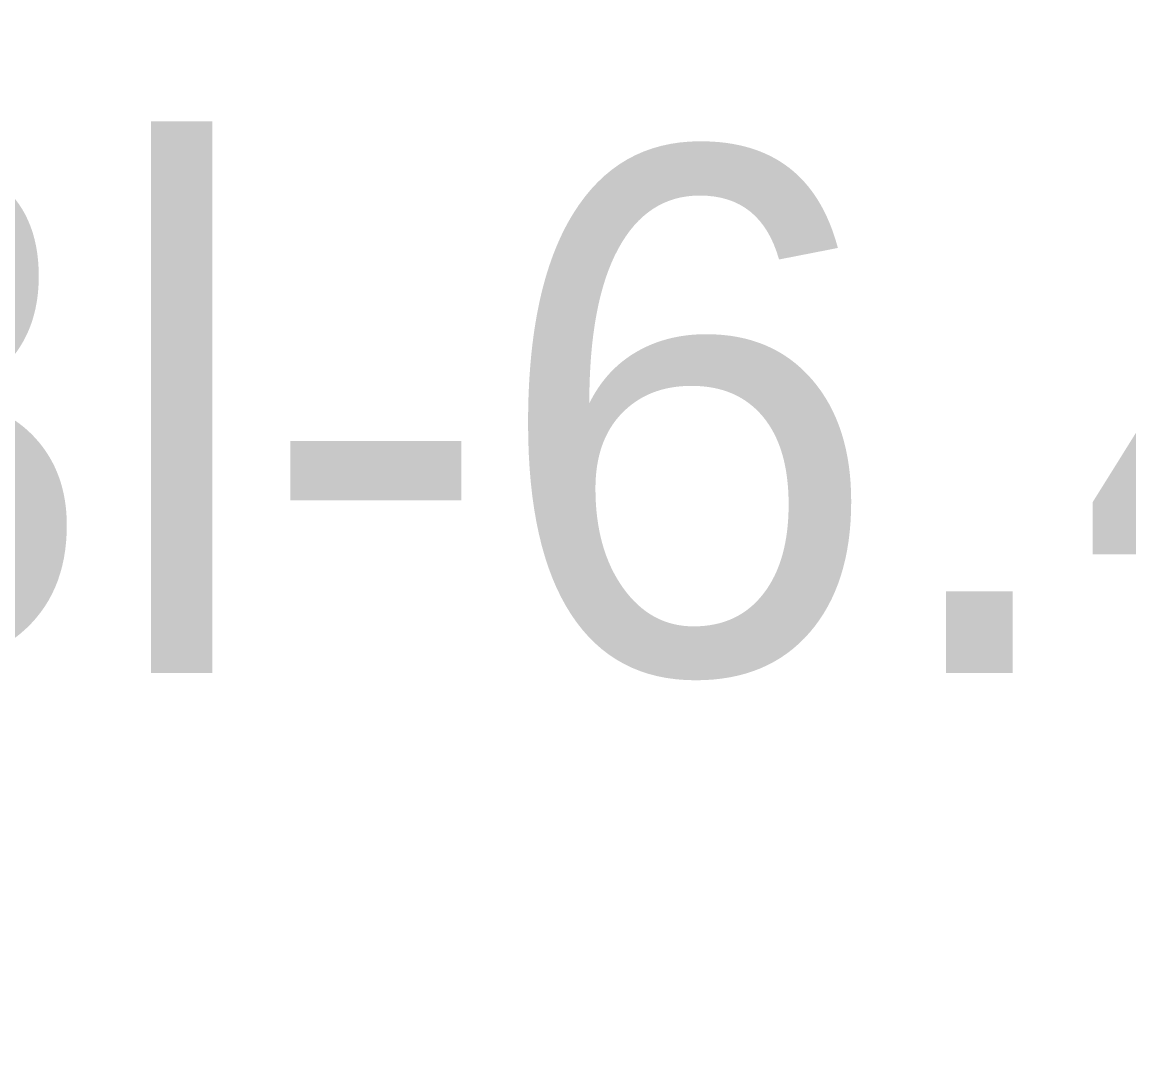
# Model space of a CAD drawing. Header units: millimetres. Extents: x -383313 to -161684, y -117025 to 99224.
# Drawn here: x -326089 to -325920, y 30864 to 31023.3 of the extents above; entities that cross this region are included whole.
import ezdxf
from ezdxf import colors
from ezdxf.entities.mleader import LeaderData, LeaderLine
from ezdxf.math import Vec2, Vec3

# ---------------------------------------------------------------- set-up
doc = ezdxf.new("R2010")
doc.units = ezdxf.units.MM
doc.header["$MEASUREMENT"] = 0
doc.layers.add('Робот', color=30, linetype='Continuous')

# ---------------------------------------------------------------- blocks, each defined once
blk = doc.blocks.new('Робот ABB IRB660_3.15 (сверху)')
at = {"layer": 'Робот'}
blk.add_circle((0, 0), 3150, dxfattribs=at)

msp = doc.modelspace()

# ---------------------------------------------------------------- block references
at = {"layer": 'Робот', "rotation": 180}
msp.add_blockref('Робот ABB IRB660_3.15 (сверху)', (-328754.07698, 33964.72651), dxfattribs=at)

# ---------------------------------------------------------------- leaders
at = {"ltscale": 100}
ml = msp.add_multileader_mtext('Standard', dxfattribs=at)
ml.set_content('Bl-6.4', color=256)
ml.set_leader_properties()
ml.build(insert=Vec2(0, 0))
ml.multileader.update_dxf_attribs({"text_right_attachment_type": 6, "dogleg_length": 0.36, "arrow_head_size": 0.18})
ctx = ml.context
ctx.base_point, ctx.char_height, ctx.arrow_head_size, ctx.landing_gap_size, ctx.plane_origin = Vec3(-326148.02532, 30963.9005), 80, 0.18, 0.09, Vec3(-327324.07319, 30409.87838)
ctx.right_attachment = 6
notes = []
notes.append((ctx, [(0, (1, 1, 0), (-326191.06489, 30963.9005), (1, 0), 43.03956, [(0, [(-326045.80502, 31117.13133)], 0, [])])]))
ctx.mtext.insert, ctx.mtext.flow_direction = Vec3(-326147.93532, 31003.9005), 5
for ctx, leaders in notes:
    for number, flags, end, landing, length, lines in leaders:
        leader = LeaderData()
        leader.index, (leader.has_last_leader_line, leader.has_dogleg_vector, leader.attachment_direction) = number, flags
        leader.last_leader_point, leader.dogleg_vector, leader.dogleg_length = Vec3(end), Vec3(landing), length
        for number, points, colour, breaks in lines:
            line = LeaderLine()
            line.index, line.vertices, line.color, line.breaks = number, Vec3.list(points), colors.encode_raw_color(colour), breaks
            leader.lines.append(line)
        ctx.leaders.append(leader)

doc.saveas('drawing.dxf')
